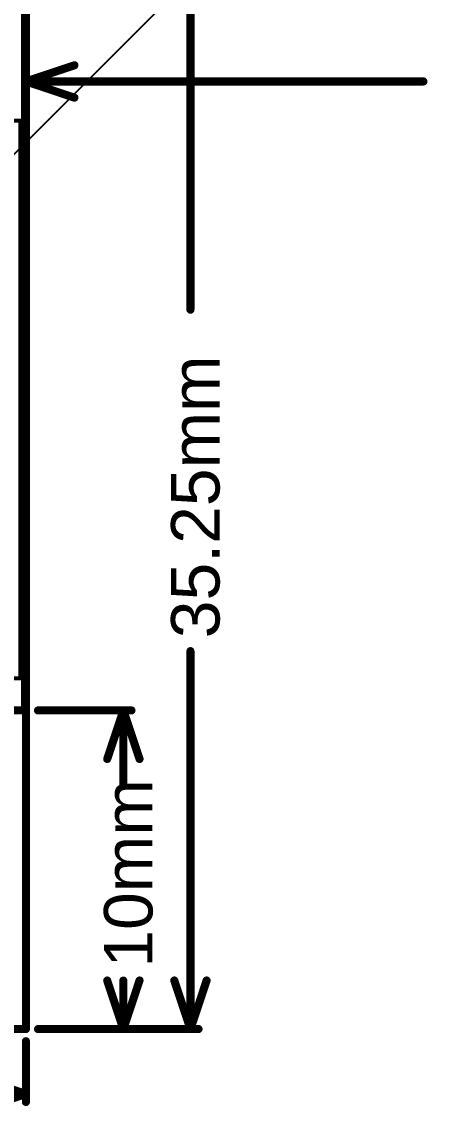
# Model space of a CAD drawing. Header units: inches. Extents: x -3 to 5389, y -3 to 5396.
# Drawn here: x 21.93 to 34.86, y -2.67 to 31.61 of the extents above; entities that cross this region are included whole.
import ezdxf

# ---------------------------------------------------------------- set-up
doc = ezdxf.new("R2010")
doc.units = ezdxf.units.IN
for name, color, linetype in [('Board_Outline', 216, 'Continuous'), ('Bottom Solder', 6, 'Continuous'), ('Mechanical 1', 6, 'Continuous'), ('Top Overlay', 2, 'Continuous')]:
    doc.layers.add(name, color=color, linetype=linetype)
doc.styles.add('Arial', font='', dxfattribs={"height": 0.2})
doc.styles.get('Arial').set_extended_font_data('Arial')

msp = doc.modelspace()

# ---------------------------------------------------------------- linework, layer by layer
at = {"layer": 'Board_Outline', "const_width": 0.254}
for points in [[(22.037, 10), (22.037, 35.25)], [(22.062, 0), (22.062, 10)], [(0, 0), (22.062, 0)]]:
    msp.add_lwpolyline(points, dxfattribs=at)
at = {"layer": 'Board_Outline', "const_width": 0.127}
for points in [[(21.973, 10, 1), (22.1, 10, 1)], [(21.999, 10, 1), (22.126, 10, 1)], [(21.999, 0, 1), (22.126, 0, 1)], [(21.999, 0, 1), (22.126, 0, 1)]]:
    msp.add_lwpolyline(points, format="xyb", close=True, dxfattribs=at)
at = {"layer": 'Bottom Solder'}
msp.add_line((10.006, 15.772), (5388.927, 5395.525), dxfattribs=at)
at = {"layer": 'Mechanical 1', "const_width": 0.254}
for points in [[(22.062, 10), (22.062, 35.25)], [(27.232, 22.576), (27.232, 35.25)], [(22.062, 29.486), (22.062, 34.869)], [(22.062, 29.74), (23.586, 30.248)], [(22.062, 29.74), (23.586, 29.232)], [(22.062, 29.74), (34.548, 29.74)], [(27.232, 0), (27.232, 11.861)], [(-0.025, 10), (22.037, 10)], [(22.443, 10), (25.378, 10)], [(24.616, 8.476), (25.124, 10)], [(25.124, 10), (25.632, 8.476)], [(25.124, 7.666), (25.124, 10)], [(24.616, 1.524), (25.124, 0)], [(25.124, 0), (25.632, 1.524)], [(25.124, 0), (25.124, 1.521)], [(26.724, 1.524), (27.232, 0)], [(27.232, 0), (27.74, 1.524)], [(22.443, 0), (27.486, 0)], [(22.443, 0), (25.378, 0)], [(22.062, -2.29), (22.062, -0.381)], [(20.538, -1.528), (22.062, -2.036)], [(15.983, -2.036), (22.062, -2.036)], [(20.538, -2.544), (22.062, -2.036)]]:
    msp.add_lwpolyline(points, dxfattribs=at)
at = {"layer": 'Mechanical 1', "const_width": 0.127}
for points in [[(23.523, 30.248, 1), (23.65, 30.248, 1)], [(21.999, 29.74, 1), (22.126, 29.74, 1)], [(21.999, 29.74, 1), (22.126, 29.74, 1)], [(21.999, 29.74, 1), (22.126, 29.74, 1)], [(34.485, 29.74, 1), (34.612, 29.74, 1)], [(21.999, 29.486, 1), (22.126, 29.486, 1)], [(23.523, 29.232, 1), (23.65, 29.232, 1)], [(27.168, 22.576, 1), (27.295, 22.576, 1)], [(27.168, 11.861, 1), (27.295, 11.861, 1)], [(21.973, 10, 1), (22.1, 10, 1)], [(21.999, 10, 1), (22.126, 10, 1)], [(22.38, 10, 1), (22.507, 10, 1)], [(25.061, 10, 1), (25.188, 10, 1)], [(25.061, 10, 1), (25.188, 10, 1)], [(25.061, 10, 1), (25.188, 10, 1)], [(25.315, 10, 1), (25.442, 10, 1)], [(24.553, 8.476, 1), (24.68, 8.476, 1)], [(25.569, 8.476, 1), (25.696, 8.476, 1)], [(25.061, 7.666, 1), (25.188, 7.666, 1)], [(24.553, 1.524, 1), (24.68, 1.524, 1)], [(25.061, 1.521, 1), (25.188, 1.521, 1)], [(25.569, 1.524, 1), (25.696, 1.524, 1)], [(26.66, 1.524, 1), (26.787, 1.524, 1)], [(27.676, 1.524, 1), (27.803, 1.524, 1)], [(22.38, 0, 1), (22.507, 0, 1)], [(22.38, 0, 1), (22.507, 0, 1)], [(25.061, 0, 1), (25.188, 0, 1)], [(25.061, 0, 1), (25.188, 0, 1)], [(25.061, 0, 1), (25.188, 0, 1)], [(25.315, 0, 1), (25.442, 0, 1)], [(27.168, 0, 1), (27.295, 0, 1)], [(27.168, 0, 1), (27.295, 0, 1)], [(27.168, 0, 1), (27.295, 0, 1)], [(27.422, 0, 1), (27.549, 0, 1)], [(21.999, -0.381, 1), (22.126, -0.381, 1)], [(21.999, -2.036, 1), (22.126, -2.036, 1)], [(21.999, -2.036, 1), (22.126, -2.036, 1)], [(21.999, -2.036, 1), (22.126, -2.036, 1)], [(21.999, -2.29, 1), (22.126, -2.29, 1)]]:
    msp.add_lwpolyline(points, format="xyb", close=True, dxfattribs=at)
at = {"layer": 'Top Overlay', "const_width": 0.127}
for points in [[(14.893, 28.508), (21.893, 28.508)], [(21.893, 11.008), (21.893, 28.508)], [(14.893, 11.008), (21.893, 11.008)]]:
    msp.add_lwpolyline(points, dxfattribs=at)
at = {"layer": 'Top Overlay', "const_width": 0.0635}
for points in [[(21.862, 28.508, 1), (21.925, 28.508, 1)], [(21.862, 28.508, 1), (21.925, 28.508, 1)], [(21.862, 11.008, 1), (21.925, 11.008, 1)], [(21.862, 11.008, 1), (21.925, 11.008, 1)]]:
    msp.add_lwpolyline(points, format="xyb", close=True, dxfattribs=at)

# ---------------------------------------------------------------- texts
at = {"layer": 'Mechanical 1', "style": 'Arial'}
for s, p in [('35.25mm', (28.146, 12.267)), ('10mm', (26.039, 1.927))]:
    msp.add_text(s, height=1.524, rotation=90, dxfattribs=at).set_placement(p)

doc.saveas('drawing.dxf')
